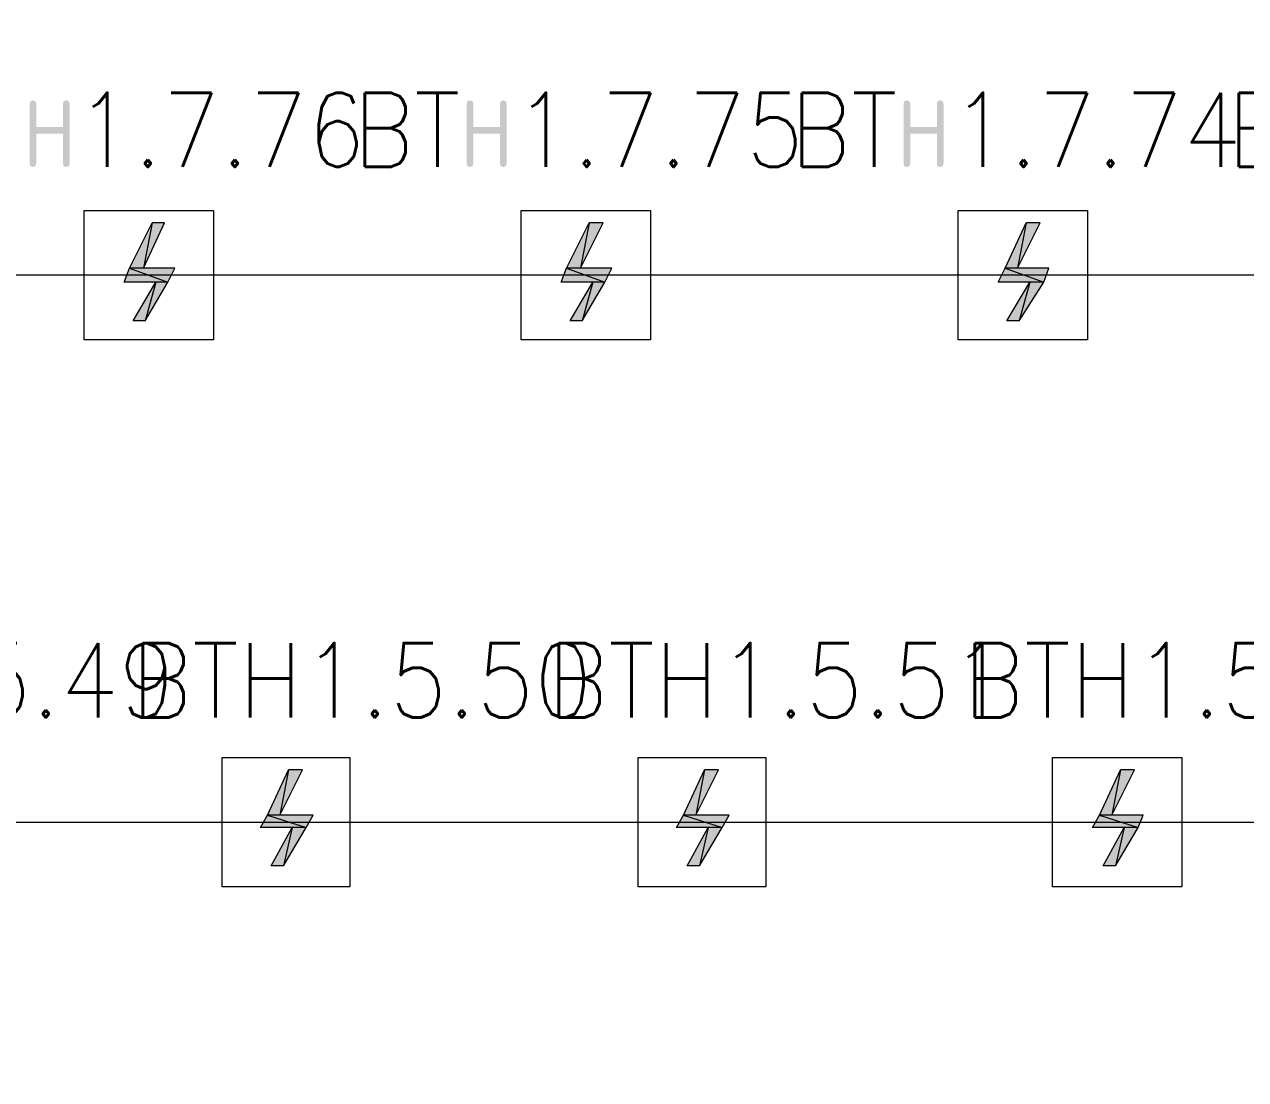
# Model space of a CAD drawing. Header units: millimetres. Extents: x 0 to 420, y 0 to 297.
# Drawn here: x 215.17 to 244.75, y 119.71 to 145.27 of the extents above; entities that cross this region are included whole.
import ezdxf

# ---------------------------------------------------------------- set-up
doc = ezdxf.new("R2010")
doc.units = ezdxf.units.MM
doc.styles.get("Standard").update_dxf_attribs({"font": 'STANDARD'})

msp = doc.modelspace()

# ---------------------------------------------------------------- hatches: boundary and pattern name
for points in [[(215.299506, 141.897144), (215.299506, 143.350147), (215.319487, 143.410918), (215.379983, 143.431176), (215.440755, 143.410918), (215.461012, 143.350147), (215.461012, 142.785151), (216.106485, 142.785151), (216.106485, 143.350147), (216.126742, 143.410918), (216.187514, 143.431176), (216.247803, 143.410918), (216.267991, 143.350147), (216.267991, 141.897144), (216.247803, 141.836648), (216.187514, 141.816666), (216.126742, 141.836648), (216.106485, 141.897144), (216.106485, 142.623645), (215.461012, 142.623645), (215.461012, 141.897144), (215.440755, 141.836648), (215.379983, 141.816666), (215.319487, 141.836648)], [(225.882839, 141.897144), (225.882839, 143.350147), (225.902821, 143.410918), (225.963316, 143.431176), (226.024088, 143.410918), (226.044345, 143.350147), (226.044345, 142.785151), (226.689818, 142.785151), (226.689818, 143.350147), (226.710075, 143.410918), (226.770847, 143.431176), (226.831136, 143.410918), (226.851324, 143.350147), (226.851324, 141.897144), (226.831136, 141.836648), (226.770847, 141.816666), (226.710075, 141.836648), (226.689818, 141.897144), (226.689818, 142.623645), (226.044345, 142.623645), (226.044345, 141.897144), (226.024088, 141.836648), (225.963316, 141.816666), (225.902821, 141.836648)], [(236.466172, 141.897144), (236.466172, 143.350147), (236.486154, 143.410918), (236.54665, 143.431176), (236.607421, 143.410918), (236.627678, 143.350147), (236.627678, 142.785151), (237.273151, 142.785151), (237.273151, 143.350147), (237.293409, 143.410918), (237.35418, 143.431176), (237.414469, 143.410918), (237.434658, 143.350147), (237.434658, 141.897144), (237.414469, 141.836648), (237.35418, 141.816666), (237.293409, 141.836648), (237.273151, 141.897144), (237.273151, 142.623645), (236.627678, 142.623645), (236.627678, 141.897144), (236.607421, 141.836648), (236.54665, 141.816666), (236.486154, 141.836648)]]:
    msp.add_hatch(color=7).paths.add_polyline_path(points, flags=0)
h = msp.add_hatch(color=1)
h.paths.add_polyline_path([(218.567001, 140.461999), (218.270667, 140.461999), (218.059001, 139.361333)], flags=0)
h.paths.add_polyline_path([(218.270667, 140.461999), (218.059001, 139.361333), (217.720334, 139.361333)], flags=0)
h = msp.add_hatch(color=1)
h.paths.add_polyline_path([(229.192667, 140.461999), (228.854001, 140.461999), (228.642334, 139.361333)], flags=0)
h.paths.add_polyline_path([(228.854001, 140.461999), (228.642334, 139.361333), (228.303667, 139.361333)], flags=0)
h = msp.add_hatch(color=1)
h.paths.add_polyline_path([(239.776001, 140.461999), (239.437334, 140.461999), (239.225667, 139.361333)], flags=0)
h.paths.add_polyline_path([(239.437334, 140.461999), (239.225667, 139.361333), (238.929334, 139.361333)], flags=0)
h = msp.add_hatch(color=1)
h.paths.add_polyline_path([(218.821001, 139.361333), (217.720334, 139.361333), (218.651667, 139.022666)], flags=0)
h.paths.add_polyline_path([(217.720334, 139.361333), (218.651667, 139.022666), (217.593334, 139.022666)], flags=0)
h = msp.add_hatch(color=1)
h.paths.add_polyline_path([(229.404334, 139.361333), (228.303667, 139.361333), (229.235001, 139.022666)], flags=0)
h.paths.add_polyline_path([(228.303667, 139.361333), (229.235001, 139.022666), (228.176667, 139.022666)], flags=0)
h = msp.add_hatch(color=1)
h.paths.add_polyline_path([(239.987667, 139.361333), (238.929334, 139.361333), (239.860667, 139.022666)], flags=0)
h.paths.add_polyline_path([(238.929334, 139.361333), (239.860667, 139.022666), (238.760001, 139.022666)], flags=0)
h = msp.add_hatch(color=1)
h.paths.add_polyline_path([(218.651667, 139.022666), (218.355334, 139.022666), (218.101334, 138.091333)], flags=0)
h.paths.add_polyline_path([(218.355334, 139.022666), (218.101334, 138.091333), (217.805001, 138.091333)], flags=0)
h = msp.add_hatch(color=1)
h.paths.add_polyline_path([(229.235001, 139.022666), (228.938667, 139.022666), (228.684667, 138.091333)], flags=0)
h.paths.add_polyline_path([(228.938667, 139.022666), (228.684667, 138.091333), (228.388334, 138.091333)], flags=0)
h = msp.add_hatch(color=1)
h.paths.add_polyline_path([(239.860667, 139.022666), (239.522001, 139.022666), (239.268001, 138.091333)], flags=0)
h.paths.add_polyline_path([(239.522001, 139.022666), (239.268001, 138.091333), (238.971667, 138.091333)], flags=0)
h = msp.add_hatch(color=1)
h.paths.add_polyline_path([(221.911334, 127.211666), (221.572667, 127.211666), (221.361001, 126.110999)], flags=0)
h.paths.add_polyline_path([(221.572667, 127.211666), (221.361001, 126.110999), (221.064667, 126.110999)], flags=0)
h = msp.add_hatch(color=1)
h.paths.add_polyline_path([(231.986667, 127.211666), (231.648001, 127.211666), (231.436334, 126.110999)], flags=0)
h.paths.add_polyline_path([(231.648001, 127.211666), (231.436334, 126.110999), (231.140001, 126.110999)], flags=0)
h = msp.add_hatch(color=1)
h.paths.add_polyline_path([(242.062001, 127.211666), (241.723334, 127.211666), (241.511667, 126.110999)], flags=0)
h.paths.add_polyline_path([(241.723334, 127.211666), (241.511667, 126.110999), (241.215334, 126.110999)], flags=0)
h = msp.add_hatch(color=1)
h.paths.add_polyline_path([(222.165334, 126.110999), (221.064667, 126.110999), (221.996001, 125.814666)], flags=0)
h.paths.add_polyline_path([(221.064667, 126.110999), (221.996001, 125.814666), (220.895334, 125.814666)], flags=0)
h = msp.add_hatch(color=1)
h.paths.add_polyline_path([(232.240667, 126.110999), (231.140001, 126.110999), (232.071334, 125.814666)], flags=0)
h.paths.add_polyline_path([(231.140001, 126.110999), (232.071334, 125.814666), (230.970667, 125.814666)], flags=0)
h = msp.add_hatch(color=1)
h.paths.add_polyline_path([(242.273667, 126.110999), (241.215334, 126.110999), (242.146667, 125.814666)], flags=0)
h.paths.add_polyline_path([(241.215334, 126.110999), (242.146667, 125.814666), (241.046001, 125.814666)], flags=0)
h = msp.add_hatch(color=1)
h.paths.add_polyline_path([(221.996001, 125.814666), (221.657334, 125.814666), (221.445667, 124.883333)], flags=0)
h.paths.add_polyline_path([(221.657334, 125.814666), (221.445667, 124.883333), (221.149334, 124.883333)], flags=0)
h = msp.add_hatch(color=1)
h.paths.add_polyline_path([(232.071334, 125.814666), (231.732667, 125.814666), (231.521001, 124.883333)], flags=0)
h.paths.add_polyline_path([(231.732667, 125.814666), (231.521001, 124.883333), (231.224667, 124.883333)], flags=0)
h = msp.add_hatch(color=1)
h.paths.add_polyline_path([(242.146667, 125.814666), (241.808001, 125.814666), (241.596334, 124.883333)], flags=0)
h.paths.add_polyline_path([(241.808001, 125.814666), (241.596334, 124.883333), (241.300001, 124.883333)], flags=0)

# ---------------------------------------------------------------- linework, layer by layer
at = {"color": 1, "lineweight": 0}
msp.add_lwpolyline([(73.702335, 124.714), (76.538668, 124.714), (76.538668, 77.597), (297.434, 77.597), (297.434, 114.342333), (105.664001, 114.342333), (105.664001, 125.941666), (357.251, 125.941666), (357.251, 139.191999), (105.664001, 139.191999), (105.664001, 148.505333), (357.251, 148.505333), (357.251, 185.462333), (262.466667, 185.462333)], dxfattribs=at)
at = {"color": 7, "lineweight": 0}
for points in [[(216.619667, 140.758333), (219.752334, 140.758333)], [(227.203001, 140.758333), (230.335667, 140.758333)], [(237.786334, 140.758333), (240.919001, 140.758333)], [(219.964001, 127.507999), (223.054334, 127.507999)], [(230.039334, 127.507999), (233.129667, 127.507999)], [(240.072334, 127.507999), (243.205001, 127.507999)]]:
    msp.add_lwpolyline(points, dxfattribs=at)
at = {"color": 1, "lineweight": 0}
for points in [[(219.752334, 137.625666), (216.619667, 137.625666), (216.619667, 140.758333), (219.752334, 140.758333)], [(230.335667, 137.625666), (227.203001, 137.625666), (227.203001, 140.758333), (230.335667, 140.758333)], [(240.919001, 137.625666), (237.786334, 137.625666), (237.786334, 140.758333), (240.919001, 140.758333)], [(218.270667, 140.461999), (218.059001, 139.361333), (217.720334, 139.361333)], [(218.567001, 140.461999), (218.270667, 140.461999), (218.059001, 139.361333)], [(228.854001, 140.461999), (228.642334, 139.361333), (228.303667, 139.361333)], [(229.192667, 140.461999), (228.854001, 140.461999), (228.642334, 139.361333)], [(239.437334, 140.461999), (239.225667, 139.361333), (238.929334, 139.361333)], [(239.776001, 140.461999), (239.437334, 140.461999), (239.225667, 139.361333)], [(217.720334, 139.361333), (218.651667, 139.022666), (217.593334, 139.022666)], [(218.821001, 139.361333), (217.720334, 139.361333), (218.651667, 139.022666)], [(228.303667, 139.361333), (229.235001, 139.022666), (228.176667, 139.022666)], [(229.404334, 139.361333), (228.303667, 139.361333), (229.235001, 139.022666)], [(238.929334, 139.361333), (239.860667, 139.022666), (238.760001, 139.022666)], [(239.987667, 139.361333), (238.929334, 139.361333), (239.860667, 139.022666)], [(218.355334, 139.022666), (218.101334, 138.091333), (217.805001, 138.091333)], [(218.651667, 139.022666), (218.355334, 139.022666), (218.101334, 138.091333)], [(228.938667, 139.022666), (228.684667, 138.091333), (228.388334, 138.091333)], [(229.235001, 139.022666), (228.938667, 139.022666), (228.684667, 138.091333)], [(239.522001, 139.022666), (239.268001, 138.091333), (238.971667, 138.091333)], [(239.860667, 139.022666), (239.522001, 139.022666), (239.268001, 138.091333)], [(223.054334, 124.375333), (219.964001, 124.375333), (219.964001, 127.507999), (223.054334, 127.507999)], [(233.129667, 124.375333), (230.039334, 124.375333), (230.039334, 127.507999), (233.129667, 127.507999)], [(243.205001, 124.375333), (240.072334, 124.375333), (240.072334, 127.507999), (243.205001, 127.507999)], [(221.572667, 127.211666), (221.361001, 126.110999), (221.064667, 126.110999)], [(221.911334, 127.211666), (221.572667, 127.211666), (221.361001, 126.110999)], [(231.648001, 127.211666), (231.436334, 126.110999), (231.140001, 126.110999)], [(231.986667, 127.211666), (231.648001, 127.211666), (231.436334, 126.110999)], [(241.723334, 127.211666), (241.511667, 126.110999), (241.215334, 126.110999)], [(242.062001, 127.211666), (241.723334, 127.211666), (241.511667, 126.110999)], [(221.064667, 126.110999), (221.996001, 125.814666), (220.895334, 125.814666)], [(222.165334, 126.110999), (221.064667, 126.110999), (221.996001, 125.814666)], [(231.140001, 126.110999), (232.071334, 125.814666), (230.970667, 125.814666)], [(232.240667, 126.110999), (231.140001, 126.110999), (232.071334, 125.814666)], [(241.215334, 126.110999), (242.146667, 125.814666), (241.046001, 125.814666)], [(242.273667, 126.110999), (241.215334, 126.110999), (242.146667, 125.814666)], [(221.657334, 125.814666), (221.445667, 124.883333), (221.149334, 124.883333)], [(221.996001, 125.814666), (221.657334, 125.814666), (221.445667, 124.883333)], [(231.732667, 125.814666), (231.521001, 124.883333), (231.224667, 124.883333)], [(232.071334, 125.814666), (231.732667, 125.814666), (231.521001, 124.883333)], [(241.808001, 125.814666), (241.596334, 124.883333), (241.300001, 124.883333)], [(242.146667, 125.814666), (241.808001, 125.814666), (241.596334, 124.883333)]]:
    msp.add_lwpolyline(points, close=True, dxfattribs=at)

# ---------------------------------------------------------------- texts
at = {"color": 7, "char_height": 1.798339, "attachment_point": 1}
for s, insert, width in [('1.7.76', (216.407997, 143.615005), 5.79464789), ('BT', (223.139007, 143.615005), 2.59760078), ('1.7.75', (227.03367, 143.615005), 5.79464789), ('BT', (233.72234, 143.615005), 2.59760078), ('1.7.74', (237.617003, 143.615005), 5.99446333), ('BT', (244.305674, 143.615005), 2.59760078), ('BTH1.5.49', (207.68734, 130.280005), 10.790034), ('BTH1.5.50', (217.76266, 130.280005), 10.59021856), ('BTH1.5.51', (227.837997, 130.280005), 10.19058767), ('BTH1.5.52', (237.913333, 130.280005), 10.59021856)]:
    msp.add_mtext(s, dxfattribs=dict(at, insert=insert, width=width))

doc.saveas('drawing.dxf')
